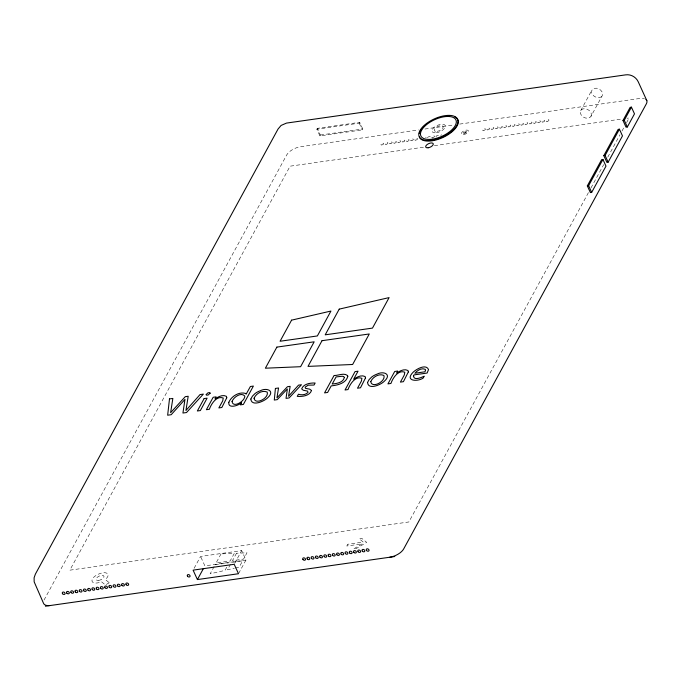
<?xml version="1.0" encoding="UTF-8"?>
<svg xmlns="http://www.w3.org/2000/svg" width="681" height="681" viewBox="0 0 681 681"><rect width="100%" height="100%" fill="white"/><g stroke="black" fill="none" stroke-linecap="round" stroke-linejoin="round"><path stroke-width="0.51" stroke-dasharray="3.4 2.55" d="M44.01 600.089L286.675 155.004A11.747 5.525 -24.5 0 1 300.687 146.696L418.636 129.926M316.852 129.203L317.32 128.351L359.704 122.325L362.76 129.015L362.292 129.875L319.908 135.902L316.852 129.203L359.236 123.176L359.704 122.325M319.908 135.902L320.376 135.042L317.32 128.351M194.102 568.312L200.572 556.445L241.67 550.597L245.969 560.029L238.997 572.815M214.132 566.549L210.174 573.819L225.019 570.38L226.875 566.984M230.51 564.251L227.48 569.81L234.315 568.226M234.698 563.383L241.67 550.597M580.706 110.645L591.908 90.105M591.014 116.281A5.874 4.392 28.6 0 0 585.115 108.722A5.874 4.392 28.6 0 0 581.455 115.395A5.874 4.392 28.6 0 0 591.014 116.281L602.217 95.74A5.874 4.392 28.6 0 0 596.309 88.181A5.874 4.392 28.6 0 0 592.657 94.846A5.874 4.392 28.6 0 0 602.217 95.74M588.435 192.612L408.864 521.961L69.837 570.176L290.097 166.181L424.867 147.011M590.98 187.947L603.698 164.615M607.767 157.158L619.974 134.761M622.008 131.033L624.043 127.296M626.588 122.631L629.133 117.966L627.022 118.264M235.294 568.005L239.201 567.103L242.623 560.821L231.523 562.404M320.376 135.042L362.76 129.015M424.953 129.024L453.393 124.981M459.709 124.087L639.791 98.473A11.747 5.525 -24.5 0 1 644.43 98.66M434.35 145.666L621.762 119.013M245.969 560.029L204.87 565.877L200.572 556.445M215.119 564.736L229.191 562.736M359.236 123.176L362.292 129.875M440.709 135.374A1.498 0.707 -24.5 0 1 441.731 134.855M436.104 137A1.498 0.707 -24.5 0 1 437.491 135.451A1.498 0.707 -24.5 0 1 438.513 136.294M427.506 137.86A1.498 0.707 -24.5 0 1 429.694 136.566A1.498 0.707 -24.5 0 1 429.481 137.937M425.727 137.204A1.498 0.707 -24.5 0 1 425.965 137.868M221.027 553.908L216.073 562.991L230.144 560.991L234.307 553.338L221.027 553.908M236.511 553.244L232.468 560.659L243.568 559.075L246.999 552.802L236.511 553.244M347.744 544.264L346.791 546.009L362.266 543.813L353.507 549.005L356.12 548.639L366.676 542.374L361.747 538.322L359.125 538.697L363.22 542.067L347.744 544.264M109.249 582.732L105.453 584.988L101.452 581.753A8.7 4.095 -24.5 0 1 92.071 579.846A8.7 4.095 -24.5 0 1 104.091 572.712A8.7 4.095 -24.5 0 1 105.257 579.497L109.249 582.732M464.621 132.889A0.953 0.451 -24.5 0 0 465.804 131.952A0.953 0.451 -24.5 0 0 464.357 132.157A0.953 0.451 -24.5 0 0 464.621 132.889M463.718 134.549A3.805 1.788 -24.5 0 0 468.417 130.812A3.805 1.788 -24.5 0 0 462.646 131.629A3.805 1.788 -24.5 0 0 463.718 134.549M464.391 133.314A1.685 0.792 -24.5 0 0 466.476 131.654A1.685 0.792 -24.5 0 0 463.914 132.02A1.685 0.792 -24.5 0 0 464.391 133.314M432.656 137.724A1.498 0.707 -24.5 0 0 434.504 136.251A1.498 0.707 -24.5 0 0 432.239 136.575A1.498 0.707 -24.5 0 0 432.656 137.724M415.708 140.133A1.498 0.707 -24.5 0 0 417.555 138.66A1.498 0.707 -24.5 0 0 415.291 138.984A1.498 0.707 -24.5 0 0 415.708 140.133M411.469 140.737A1.498 0.707 -24.5 0 0 413.316 139.264A1.498 0.707 -24.5 0 0 411.052 139.588A1.498 0.707 -24.5 0 0 411.469 140.737M407.238 141.342A1.498 0.707 -24.5 0 0 409.085 139.869A1.498 0.707 -24.5 0 0 406.812 140.192A1.498 0.707 -24.5 0 0 407.238 141.342M402.999 141.937A1.498 0.707 -24.5 0 0 404.846 140.473A1.498 0.707 -24.5 0 0 402.573 140.797A1.498 0.707 -24.5 0 0 402.999 141.937M398.76 142.542A1.498 0.707 -24.5 0 0 400.607 141.069A1.498 0.707 -24.5 0 0 398.342 141.393A1.498 0.707 -24.5 0 0 398.76 142.542M394.52 143.146A1.498 0.707 -24.5 0 0 396.368 141.674A1.498 0.707 -24.5 0 0 394.103 141.997A1.498 0.707 -24.5 0 0 394.52 143.146M390.29 143.751A1.498 0.707 -24.5 0 0 392.137 142.278A1.498 0.707 -24.5 0 0 389.864 142.601A1.498 0.707 -24.5 0 0 390.29 143.751M386.05 144.355A1.498 0.707 -24.5 0 0 387.898 142.882A1.498 0.707 -24.5 0 0 385.633 143.206A1.498 0.707 -24.5 0 0 386.05 144.355M381.811 144.951A1.498 0.707 -24.5 0 0 383.658 143.487A1.498 0.707 -24.5 0 0 381.394 143.802A1.498 0.707 -24.5 0 0 381.811 144.951M521.672 125.066A1.498 0.707 -24.5 0 0 523.519 123.593A1.498 0.707 -24.5 0 0 521.246 123.916A1.498 0.707 -24.5 0 0 521.672 125.066M534.381 123.261A1.498 0.707 -24.5 0 0 536.228 121.788A1.498 0.707 -24.5 0 0 533.964 122.112A1.498 0.707 -24.5 0 0 534.381 123.261M530.141 123.857A1.498 0.707 -24.5 0 0 531.989 122.393A1.498 0.707 -24.5 0 0 529.724 122.716A1.498 0.707 -24.5 0 0 530.141 123.857M483.536 130.488A1.498 0.707 -24.5 0 0 485.383 129.015A1.498 0.707 -24.5 0 0 483.118 129.339A1.498 0.707 -24.5 0 0 483.536 130.488M525.902 124.461A1.498 0.707 -24.5 0 0 527.749 122.997A1.498 0.707 -24.5 0 0 525.485 123.312A1.498 0.707 -24.5 0 0 525.902 124.461M504.723 127.475A1.498 0.707 -24.5 0 0 506.57 126.002A1.498 0.707 -24.5 0 0 504.298 126.325A1.498 0.707 -24.5 0 0 504.723 127.475M492.014 129.279A1.498 0.707 -24.5 0 0 493.861 127.815A1.498 0.707 -24.5 0 0 491.588 128.139A1.498 0.707 -24.5 0 0 492.014 129.279M500.484 128.079A1.498 0.707 -24.5 0 0 502.331 126.606A1.498 0.707 -24.5 0 0 500.067 126.93A1.498 0.707 -24.5 0 0 500.484 128.079M487.775 129.884A1.498 0.707 -24.5 0 0 489.622 128.42A1.498 0.707 -24.5 0 0 487.349 128.735A1.498 0.707 -24.5 0 0 487.775 129.884M496.245 128.683A1.498 0.707 -24.5 0 0 498.092 127.211A1.498 0.707 -24.5 0 0 495.828 127.534A1.498 0.707 -24.5 0 0 496.245 128.683M508.954 126.87A1.498 0.707 -24.5 0 0 510.81 125.406A1.498 0.707 -24.5 0 0 508.537 125.73A1.498 0.707 -24.5 0 0 508.954 126.87M542.851 122.052A1.498 0.707 -24.5 0 0 544.698 120.58A1.498 0.707 -24.5 0 0 542.434 120.903A1.498 0.707 -24.5 0 0 542.851 122.052M547.09 121.448A1.498 0.707 -24.5 0 0 548.937 119.984A1.498 0.707 -24.5 0 0 546.673 120.307A1.498 0.707 -24.5 0 0 547.09 121.448M538.62 122.657A1.498 0.707 -24.5 0 0 540.467 121.184A1.498 0.707 -24.5 0 0 538.194 121.507A1.498 0.707 -24.5 0 0 538.62 122.657M513.193 126.274A1.498 0.707 -24.5 0 0 515.04 124.802A1.498 0.707 -24.5 0 0 512.776 125.125A1.498 0.707 -24.5 0 0 513.193 126.274M517.432 125.67A1.498 0.707 -24.5 0 0 519.28 124.197A1.498 0.707 -24.5 0 0 517.015 124.521A1.498 0.707 -24.5 0 0 517.432 125.67M436.376 132.735A7.219 3.396 -24.5 0 0 445.28 125.644A7.219 3.396 -24.5 0 0 434.35 127.202A7.219 3.396 -24.5 0 0 436.376 132.735M437.134 131.339A4.827 2.273 -24.5 0 0 443.093 126.598A4.827 2.273 -24.5 0 0 435.78 127.645A4.827 2.273 -24.5 0 0 437.134 131.339M98.685 580.382A4.265 2.009 -24.5 0 0 103.955 576.194A4.265 2.009 -24.5 0 0 97.494 577.113A4.265 2.009 -24.5 0 0 98.685 580.382"/><path stroke-width="1.02" d="M197.405 579.574L193.106 570.142L234.204 564.294L238.503 573.725L197.405 579.574L203.381 568.618M587.328 185.887L601.646 159.618L602.932 159.431L605.988 166.13L591.661 192.4L590.384 192.578L587.328 185.887L588.614 185.7L602.932 159.431M603.817 155.643L618.135 129.381L619.421 129.194L622.477 135.894L608.15 162.163L606.865 162.342L603.817 155.643L605.094 155.464L619.421 129.194M622.987 120.469L630.155 107.343L631.432 107.155L634.488 113.855L627.329 126.989L626.043 127.168L622.987 120.469L624.273 120.29L631.432 107.155M45.414 606.209L394.793 556.522M646.822 100.635L638.225 81.771C636.028 77.03 630.793 74.059 625.601 74.867L286.488 123.091L281.108 125.432L278.044 129.041L35.378 574.126L34.101 577.803L34.169 581.855L43.524 603.315A11.747 5.525 -24.5 0 0 50.556 605.477M624.273 120.29L627.329 126.989M605.094 155.464L608.15 162.163M588.614 185.7L591.661 192.4M389.66 557.254A11.747 5.525 -24.5 0 0 403.671 548.946L646.337 103.861A11.747 5.525 -24.5 0 0 645.963 99.452M454.746 116.945A21.102 9.926 -24.5 0 1 446.191 135.825A21.102 9.926 -24.5 0 1 419.334 136.949M419.258 133.502A21.102 9.926 -24.5 0 1 419.819 131.944M420.211 131.152A21.102 9.926 -24.5 0 1 425.276 125.278M447.264 116.017A21.102 9.926 -24.5 0 1 449.068 115.949M311.523 390.494C309.736 395.899 302.143 396.785 297.265 396.368L298.431 394.231C301.538 395.303 305.786 394.963 308.025 392.367L307.574 391.09L303.249 390.239L301.666 388.894C303.496 383.778 310.417 382.816 315.141 383.028L314.043 385.046L308.229 385.165L305.182 387.089L305.454 388.332L309.719 389.166L311.523 390.494M275.413 388.434L274.29 400.045L277.269 399.628L287.365 388.928L286.02 398.376L289.11 397.942L301.462 384.731L298.516 385.148L288.565 396.231L290.149 386.34L287.425 386.731L276.954 397.857L278.546 387.991L275.413 388.434M169.492 398.913L167.654 415.214L171.195 414.703L184.968 399.398L182.934 413.035L186.517 412.533L203.364 394.095L200.052 394.563L185.947 410.464L188.194 396.257L185.266 396.665L170.616 412.669L172.855 398.436L169.492 398.913M347.787 376.321C346.118 383.36 337.418 385.233 331.204 385.889L327.621 392.46L324.565 392.894L334.048 375.512C338.253 375.725 343.803 372.507 347.557 375.537L347.787 376.321M344.356 377.529C343.156 382.731 336.576 383.514 332.209 384.05L336.099 376.925L342.237 376.244L343.794 376.619L344.356 377.529M250.846 399.049C251.434 406.949 264.33 401.398 267.786 397.67C275.337 390.86 266.731 387.327 260.397 390.707A9.449 4.444 -24.5 0 0 255.017 393.575L252.396 396.206L250.846 399.049M367.553 382.45C368.149 390.358 381.045 384.808 384.501 381.071C392.052 374.261 383.446 370.728 377.104 374.107A9.449 4.444 -24.5 0 0 371.724 376.985L369.111 379.606L367.553 382.45M413.554 375.878C413.546 381.037 421.59 377.444 424.212 376.176L423.19 378.049C417.308 382.092 404.352 381.011 413.163 372.192C416.483 369.008 426.102 363.62 428.536 369.587L427.106 373.052L413.954 374.916L413.554 375.878M254.064 398.232C254.975 405.425 269.301 398.138 267.182 392.043C262.381 389.821 255.988 393.516 254.064 398.232M370.779 381.632C371.69 388.825 386.016 381.539 383.897 375.444C379.087 373.222 372.703 376.916 370.779 381.632M228.807 402.318C227.846 409.247 238.699 405.476 241.525 402.76L240.376 404.872L243.364 404.446L253.383 386.067L250.404 386.493L246.139 394.188L245.611 393.448C239.082 391.49 231.421 396.214 228.807 402.318M232.068 401.441C232.723 408.464 244.939 401.381 244.82 396.087C241.355 391.813 233.566 397.091 232.068 401.441M226.773 397.781L221.844 407.502L218.856 407.928L222.721 400.854L223.257 398.036C216.567 395.397 211.136 404.105 209.365 409.281L206.377 409.707L213.153 397.287L216.132 396.861L215.009 398.93C218.133 396.827 222.781 394.273 226.432 396.342L226.773 397.781M408.336 371.962L403.407 381.692L400.419 382.109L404.284 375.035L404.812 372.218C398.13 369.579 392.699 378.287 390.928 383.463L387.94 383.888L394.708 371.468L397.695 371.043L396.572 373.111C399.696 371.009 404.335 368.455 407.996 370.524L408.336 371.962M365.476 377.981L360.496 387.787L357.508 388.213L361.407 381.062L361.909 378.304C355.21 375.725 349.804 384.373 348.017 389.566L345.029 389.992L355.048 371.605L358.036 371.188L353.66 379.206C356.818 377.087 361.441 374.593 365.161 376.567L365.476 377.981M210.174 393.15L208.182 394.997L206.684 395.218L206.011 394.682L207.986 392.818L209.484 392.605L210.174 393.15M425.489 370.311L424.97 371.8L414.916 373.231C417.223 370.464 421.582 367.621 425.191 369.298L425.489 370.311M204.13 398.572L197.354 410.983L200.342 410.566L207.109 398.147L204.13 398.572M276.878 347.114L265.377 368.2L300.602 366.701L314.171 341.811L276.878 347.114M291.57 320.155L280.07 341.249L317.372 335.946L330.94 311.047L291.57 320.155M322.011 340.696L307.999 366.387L352.639 364.488L369.272 333.971L322.011 340.696M339.215 309.131L325.203 334.831L372.473 328.106L389.106 297.597L339.215 309.131M332.634 555.33A1.498 1.124 28.6 0 0 335.069 555.56A1.498 1.124 28.6 0 0 333.571 553.627A1.498 1.124 28.6 0 0 332.634 555.33M336.874 554.726A1.498 1.124 28.6 0 0 339.308 554.955A1.498 1.124 28.6 0 0 337.802 553.023A1.498 1.124 28.6 0 0 336.874 554.726M328.395 555.934A1.498 1.124 28.6 0 0 330.838 556.156A1.498 1.124 28.6 0 0 329.332 554.232A1.498 1.124 28.6 0 0 328.395 555.934M319.925 557.135A1.498 1.124 28.6 0 0 322.36 557.364A1.498 1.124 28.6 0 0 320.853 555.441A1.498 1.124 28.6 0 0 319.925 557.135M311.447 558.343A1.498 1.124 28.6 0 0 313.89 558.573A1.498 1.124 28.6 0 0 312.383 556.641A1.498 1.124 28.6 0 0 311.447 558.343M302.977 559.544A1.498 1.124 28.6 0 0 305.411 559.773A1.498 1.124 28.6 0 0 303.905 557.85A1.498 1.124 28.6 0 0 302.977 559.544M307.216 558.948A1.498 1.124 28.6 0 0 309.651 559.169A1.498 1.124 28.6 0 0 308.144 557.245A1.498 1.124 28.6 0 0 307.216 558.948M315.686 557.739A1.498 1.124 28.6 0 0 318.121 557.969A1.498 1.124 28.6 0 0 316.622 556.037A1.498 1.124 28.6 0 0 315.686 557.739M324.165 556.539A1.498 1.124 28.6 0 0 326.599 556.76A1.498 1.124 28.6 0 0 325.092 554.836A1.498 1.124 28.6 0 0 324.165 556.539M341.104 554.121A1.498 1.124 28.6 0 0 343.547 554.351A1.498 1.124 28.6 0 0 342.041 552.427A1.498 1.124 28.6 0 0 341.104 554.121M353.822 552.317A1.498 1.124 28.6 0 0 356.257 552.546A1.498 1.124 28.6 0 0 354.75 550.614A1.498 1.124 28.6 0 0 353.822 552.317M358.053 551.712A1.498 1.124 28.6 0 0 360.496 551.942A1.498 1.124 28.6 0 0 358.989 550.018A1.498 1.124 28.6 0 0 358.053 551.712M366.531 550.512A1.498 1.124 28.6 0 0 368.966 550.733A1.498 1.124 28.6 0 0 367.459 548.809A1.498 1.124 28.6 0 0 366.531 550.512M362.292 551.116A1.498 1.124 28.6 0 0 364.727 551.338A1.498 1.124 28.6 0 0 363.228 549.414A1.498 1.124 28.6 0 0 362.292 551.116M349.583 552.921A1.498 1.124 28.6 0 0 352.017 553.151A1.498 1.124 28.6 0 0 350.511 551.218A1.498 1.124 28.6 0 0 349.583 552.921M345.344 553.525A1.498 1.124 28.6 0 0 347.778 553.747A1.498 1.124 28.6 0 0 346.28 551.823A1.498 1.124 28.6 0 0 345.344 553.525M92.216 589.516A1.498 1.124 28.6 0 0 94.65 589.746A1.498 1.124 28.6 0 0 93.152 587.814A1.498 1.124 28.6 0 0 92.216 589.516M96.455 588.912A1.498 1.124 28.6 0 0 98.89 589.142A1.498 1.124 28.6 0 0 97.383 587.218A1.498 1.124 28.6 0 0 96.455 588.912M87.977 590.121A1.498 1.124 28.6 0 0 90.42 590.35A1.498 1.124 28.6 0 0 88.913 588.418A1.498 1.124 28.6 0 0 87.977 590.121M79.507 591.321A1.498 1.124 28.6 0 0 81.941 591.551A1.498 1.124 28.6 0 0 80.435 589.627A1.498 1.124 28.6 0 0 79.507 591.321M71.028 592.53A1.498 1.124 28.6 0 0 73.471 592.759A1.498 1.124 28.6 0 0 71.965 590.827A1.498 1.124 28.6 0 0 71.028 592.53M62.558 593.738A1.498 1.124 28.6 0 0 64.993 593.96A1.498 1.124 28.6 0 0 63.486 592.036A1.498 1.124 28.6 0 0 62.558 593.738M66.798 593.134A1.498 1.124 28.6 0 0 69.232 593.355A1.498 1.124 28.6 0 0 67.725 591.431A1.498 1.124 28.6 0 0 66.798 593.134M75.268 591.925A1.498 1.124 28.6 0 0 77.702 592.155A1.498 1.124 28.6 0 0 76.204 590.223A1.498 1.124 28.6 0 0 75.268 591.925M83.746 590.725A1.498 1.124 28.6 0 0 86.181 590.946A1.498 1.124 28.6 0 0 84.674 589.022A1.498 1.124 28.6 0 0 83.746 590.725M100.694 588.316A1.498 1.124 28.6 0 0 103.129 588.537A1.498 1.124 28.6 0 0 101.622 586.613A1.498 1.124 28.6 0 0 100.694 588.316M113.404 586.503A1.498 1.124 28.6 0 0 115.838 586.733A1.498 1.124 28.6 0 0 114.331 584.8A1.498 1.124 28.6 0 0 113.404 586.503M117.643 585.898A1.498 1.124 28.6 0 0 120.077 586.128A1.498 1.124 28.6 0 0 118.571 584.204A1.498 1.124 28.6 0 0 117.643 585.898M126.113 584.698A1.498 1.124 28.6 0 0 128.547 584.928A1.498 1.124 28.6 0 0 127.049 582.996A1.498 1.124 28.6 0 0 126.113 584.698M121.873 585.302A1.498 1.124 28.6 0 0 124.308 585.524A1.498 1.124 28.6 0 0 122.81 583.6A1.498 1.124 28.6 0 0 121.873 585.302M109.164 587.107A1.498 1.124 28.6 0 0 111.599 587.337A1.498 1.124 28.6 0 0 110.101 585.405A1.498 1.124 28.6 0 0 109.164 587.107M104.925 587.712A1.498 1.124 28.6 0 0 107.368 587.933A1.498 1.124 28.6 0 0 105.861 586.009A1.498 1.124 28.6 0 0 104.925 587.712M187.539 576.279A1.498 1.124 28.6 0 0 189.982 576.509A1.498 1.124 28.6 0 0 188.475 574.585A1.498 1.124 28.6 0 0 187.539 576.279M431.694 140.235A21.102 9.926 -24.5 0 0 457.734 119.516A21.102 9.926 -24.5 0 0 425.77 124.061A21.102 9.926 -24.5 0 0 431.694 140.235M432.273 139.171A19.272 9.066 -24.5 0 0 456.057 120.248A19.272 9.066 -24.5 0 0 426.868 124.393A19.272 9.066 -24.5 0 0 432.273 139.171M428.17 147.777A4.112 1.932 -24.5 0 0 433.244 143.742A4.112 1.932 -24.5 0 0 427.021 144.627A4.112 1.932 -24.5 0 0 428.17 147.777"/></g></svg>
